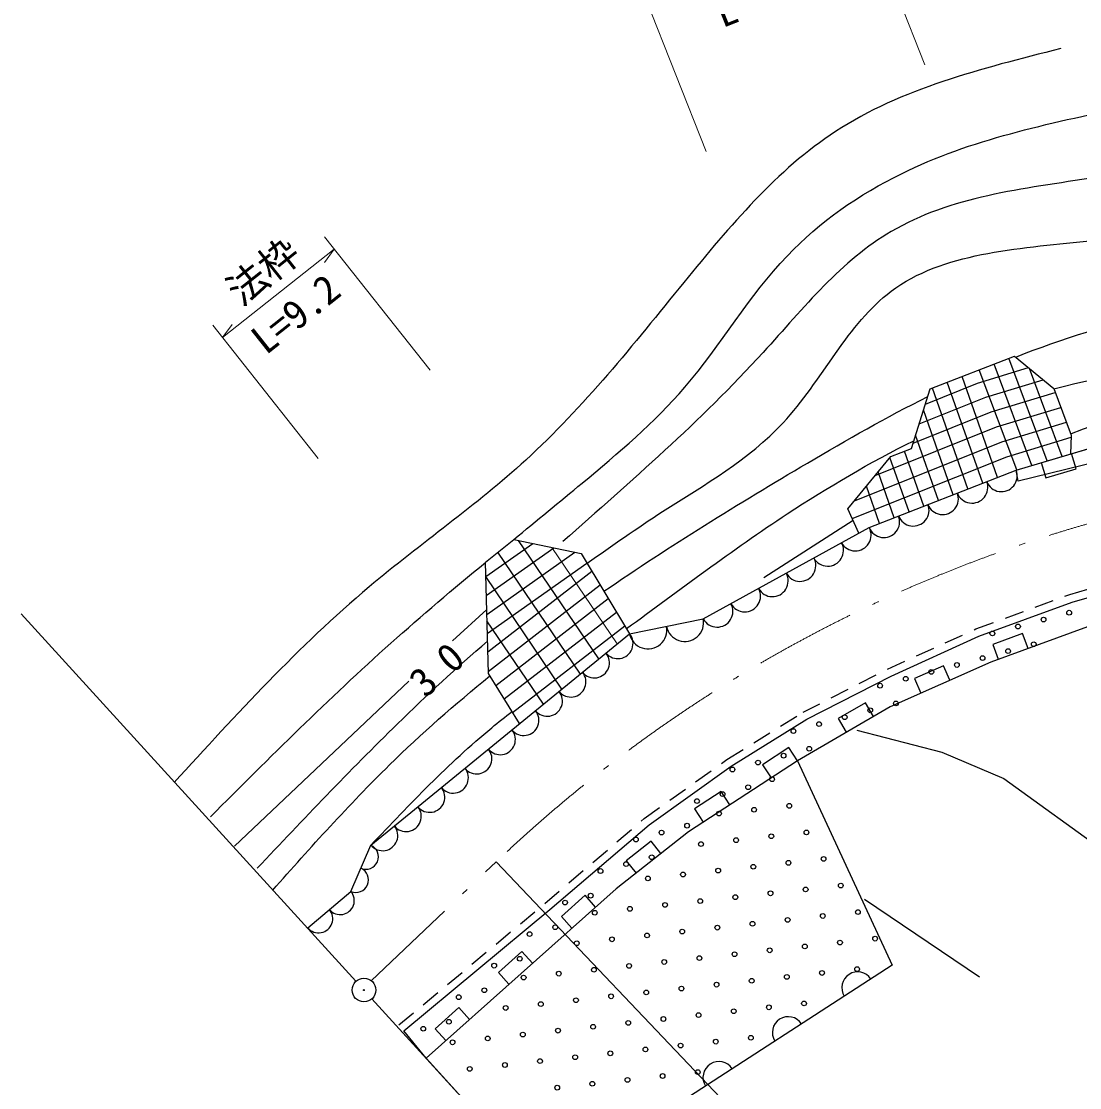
# Model space of a CAD drawing. Units: millimetres, scale not verified. Extents: x 40000 to 680000, y 20000 to 380000.
# Drawn here: x 365927 to 432852, y 260183 to 327614 of the extents above; entities that cross this region are included whole.
import ezdxf
from ezdxf.enums import TextEntityAlignment as Align

# ---------------------------------------------------------------- set-up
doc = ezdxf.new("R2010")
doc.units = ezdxf.units.MM
doc.header["$LTSCALE"] = 1000
doc.linetypes.add('USER2', pattern=[2, 1.2, -0.8])
doc.linetypes.add('USER4', pattern=[10, 6.4, -1.6, 0.4, -1.6])
for name, color, linetype, lineweight in [('M-BGD', 7, 'Continuous', 25), ('M-BGD-RSTR', 7, 'Continuous', 13), ('M-BMK', 2, 'USER4', 13), ('M-OTRS', 6, 'Continuous', 25), ('M-STR-HTXT', 7, 'Continuous', 13), ('M-STR-STR3', 7, 'Continuous', 25)]:
    doc.layers.add(name, color=color, linetype=linetype, lineweight=lineweight)
doc.layers.add('M-BMK-SRVR', color=3, linetype='Continuous')
doc.styles.add('ＭＳ ゴシック', font='')
doc.styles.get('ＭＳ ゴシック').set_extended_font_data('MS Gothic')

# ---------------------------------------------------------------- blocks, each defined once
blk = doc.blocks.new('MARK5C10L10W1')
at = {"color": 3, "linetype": 'Continuous', "lineweight": 25}
blk.add_circle((0, 0), 0.05, dxfattribs=at)
blk = doc.blocks.new('MARK1553C15L12W1')
at = {"color": 7, "linetype": 'Continuous', "lineweight": 25}
blk.add_arc((0, 0), 0.05, 270, 90, dxfattribs=at)
blk = doc.blocks.new('MARK1222C15L12W1')
at = {"color": 7, "linetype": 'Continuous', "lineweight": 25}
blk.add_lwpolyline([(0, -0.05), (0.05, -0.05), (0.05, 0.05), (0, 0.05)], dxfattribs=at)
blk = doc.blocks.new('MARK1169C15L12W1')
at = {"color": 7, "linetype": 'Continuous', "lineweight": 25}
blk.add_circle((0, 0), 0.05, dxfattribs=at)
blk = doc.blocks.new('MARK28C15L14W1')
at = {"color": 7, "linetype": 'Continuous', "lineweight": 13}
blk.add_line((0, 0), (0.014, -0.05), dxfattribs=at)
blk = doc.blocks.new('MARK1221C15L12W1')
at = {"color": 7, "linetype": 'Continuous', "lineweight": 25}
blk.add_arc((0, 0), 0.05, 270, 90, dxfattribs=at)

msp = doc.modelspace()

# ---------------------------------------------------------------- linework, layer by layer
at = {"layer": 'M-BGD'}
for p, q in [((412885, 292453), (418519, 296073)), ((395354, 290426), (393188, 288448)), ((399564, 285894), (399703, 285993)), ((390430, 285896), (379404, 275455)), ((419247, 272098), (426525, 267188))]:
    msp.add_line(p, q, dxfattribs=at)
at = {"layer": 'M-BGD', "linetype": 'USER2'}
msp.add_lwpolyline([(389794, 264153), (399033, 271829), (405312, 277194), (410546, 280930), (415357, 283919), (420708, 286655), (426287, 289191), (432220, 291369), (438718, 293231), (446323, 294827), (470233, 298657), (493350, 300307)], dxfattribs=at)
at = {"layer": 'M-BGD'}
for points in [[(390114, 263769), (399355, 271446), (405620, 276800), (410824, 280514), (415603, 283483), (420926, 286204), (426477, 288728), (432376, 290893), (438838, 292745), (446414, 294335), (470290, 298160), (493386, 299809)], [(418771, 282799), (424140, 281403), (428050, 279727), (434660, 274979), (439532, 272310)]]:
    msp.add_lwpolyline(points, dxfattribs=at)
for points, knots in [([(397069, 294852), (398512, 296037), (399956, 297222), (401399, 298419), (403684, 300315), (405967, 302240), (407890, 304484), (410170, 307144), (411945, 310251), (414369, 312786), (416411, 314936), (418912, 316690), (421589, 317971), (425976, 320168), (430854, 321130), (435709, 322200), (437924, 322688), (440134, 323198), (442148, 324139), (443880, 324949), (445467, 326076), (447054, 327204)], [0, 0, 0, 0, 1, 1, 1, 2, 2, 2, 3, 3, 3, 4, 4, 4, 5, 5, 5, 6, 6, 6, 7, 7, 7, 7]), ([(452647, 327613), (451462, 326029), (450277, 324445), (448861, 323175), (444989, 319701), (439394, 318576), (433860, 317734), (429226, 317028), (424635, 316520), (420942, 314320), (417822, 312540), (415398, 309484), (412835, 306678), (408835, 302300), (404498, 298532), (400178, 294730)], [0, 0, 0, 0, 1, 1, 1, 2, 2, 2, 3, 3, 3, 4, 4, 4, 5, 5, 5, 5]), ([(401701, 293344), (403267, 294465), (404864, 295551), (406479, 296623), (409158, 298321), (411934, 299906), (414102, 302227), (416563, 304874), (418208, 308515), (420929, 310544), (424150, 312974), (428843, 313232), (433278, 313720), (437882, 314361), (442131, 315291), (446498, 316854), (449567, 317953), (452695, 319364), (454691, 321758), (455863, 323163), (456644, 324907), (457426, 326651)], [0, 0, 0, 0, 1, 1, 1, 2, 2, 2, 3, 3, 3, 4, 4, 4, 5, 5, 5, 6, 6, 6, 7, 7, 7, 7]), ([(428807, 306381), (431748, 307553), (434773, 308502), (437875, 309092), (441996, 309975), (446130, 310353), (450505, 311110), (453168, 311574), (455872, 312200), (457922, 313809), (459738, 315235), (461041, 317433), (461681, 319706), (462298, 321894), (462300, 324152), (462302, 326409)], [0, 0, 0, 0, 1, 1, 1, 2, 2, 2, 3, 3, 3, 4, 4, 4, 5, 5, 5, 5]), ([(431654, 325885), (426612, 324622), (421569, 323359), (417418, 320648), (413714, 318230), (410719, 314659), (407822, 311105), (404604, 307158), (401507, 303231), (397830, 299873), (394712, 297024), (391177, 294584), (387921, 291846), (383459, 288095), (379522, 283784), (375585, 279472)], [0, 0, 0, 0, 1, 1, 1, 2, 2, 2, 3, 3, 3, 4, 4, 4, 5, 5, 5, 5]), ([(431224, 304378), (434753, 305308), (438395, 305772), (442136, 305992), (447003, 306352), (451790, 306468), (456629, 308072), (459029, 308859), (461420, 310037), (462809, 311978), (463797, 313360), (464279, 315129), (464547, 316882), (465025, 320013), (464819, 323094), (464613, 326175)], [0, 0, 0, 0, 1, 1, 1, 2, 2, 2, 3, 3, 3, 4, 4, 4, 5, 5, 5, 5]), ([(402769, 291572), (406939, 294446), (411274, 297107), (415632, 299675), (418138, 301151), (420651, 302596), (423248, 303883)], [0, 0, 0, 0, 1, 1, 1, 2, 2, 2, 2]), ([(432285, 301538), (433626, 302039), (434959, 302559), (436335, 302837), (438347, 303245), (440451, 303135), (442556, 303026)], [0, 0, 0, 0, 1, 1, 1, 2, 2, 2, 2]), ([(404191, 289211), (407549, 291665), (410861, 294166), (414361, 296468), (416937, 298148), (419603, 299737), (422363, 301089)], [0, 0, 0, 0, 1, 1, 1, 2, 2, 2, 2]), ([(377891, 277317), (381628, 281052), (385365, 284786), (389296, 288295), (391251, 290040), (393254, 291729), (395276, 293400)], [0, 0, 0, 0, 1, 1, 1, 2, 2, 2, 2]), ([(380839, 274056), (383758, 277141), (386676, 280225), (389720, 283194), (391564, 284993), (393453, 286748), (395406, 288423)], [0, 0, 0, 0, 1, 1, 1, 2, 2, 2, 2]), ([(381823, 272679), (384229, 275376), (386634, 278073), (389209, 280592), (391231, 282570), (393357, 284438), (395561, 286217)], [0, 0, 0, 0, 1, 1, 1, 2, 2, 2, 2]), ([(388029, 275518), (390484, 278104), (392939, 280689), (395674, 282946), (396097, 283295), (396525, 283635), (396959, 283970)], [0, 0, 0, 0, 1, 1, 1, 2, 2, 2, 2])]:
    msp.add_open_spline(points, degree=3, knots=knots, dxfattribs=at)
at = {"layer": 'M-BGD-RSTR'}
msp.add_line((403614, 288244), (399484, 294344), dxfattribs=at)
at = {"layer": 'M-BMK'}
msp.add_line((388042, 266929), (395944, 274454), dxfattribs=at)
msp.add_arc((458009, 209278), 90000, 97.06882, 133.5993, dxfattribs=at)
at = {"layer": 'M-OTRS'}
for p, q in [((387090, 266912), (365927, 290150)), ((408746, 243133), (388100, 265803))]:
    msp.add_line(p, q, dxfattribs=at)
for radius in [31.3, 25, 18.8, 12.5, 6.3]:
    msp.add_circle((387595, 266357), radius, dxfattribs=at)
at = {"layer": 'M-STR-HTXT'}
for p, q in [((419198, 334620), (423063, 324862)), ((409242, 319387), (405377, 329145)), ((385092, 313990), (391773, 305554)), ((378648, 307611), (385713, 313206)), ((384708, 299959), (378027, 308395)), ((395944, 274454), (415093, 254345))]:
    msp.add_line(p, q, dxfattribs=at)
at = {"layer": 'M-STR-STR3'}
for p, q in [((430794, 299815), (428368, 306308)), ((428872, 299245), (426505, 305580)), ((429833, 299530), (427436, 305944)), ((431755, 300100), (429677, 305662)), ((426722, 298409), (424483, 304790)), ((427654, 298773), (425415, 305154)), ((425790, 298045), (423551, 304426)), ((424858, 297681), (422979, 303036)), ((428833, 299233), (439041, 302262)), ((423926, 297317), (422476, 301448)), ((422993, 296953), (421772, 300434)), ((422061, 296589), (420855, 300029)), ((421129, 296226), (420112, 299125)), ((420197, 295862), (419369, 298222)), ((402447, 287292), (397372, 294788)), ((395300, 292501), (398268, 294600)), ((395331, 291299), (399603, 294319)), ((395363, 290096), (400938, 294038)), ((401281, 286339), (396063, 294047)), ((395394, 288894), (401697, 293350)), ((395424, 287749), (402006, 292838)), ((400114, 285386), (395300, 292498)), ((395456, 286509), (402525, 291976)), ((395936, 285616), (403045, 291114)), ((396466, 284762), (403564, 290251)), ((398947, 284434), (395373, 289714)), ((396997, 283909), (404084, 289389)), ((415009, 280861), (421003, 267927)), ((421003, 267927), (399062, 253744)), ((391518, 262057), (390114, 263769)), ((399062, 253744), (391518, 262057))]:
    msp.add_line(p, q, dxfattribs=at)
for points in [[(418893, 295249), (418193, 296791), (420912, 300099), (422209, 300605), (423401, 304367), (428725, 306448), (431221, 304386), (432323, 301438), (432267, 300252)], [(423095, 303402), (426394, 304722), (429613, 305715)], [(422705, 302169), (426916, 303854), (430536, 304952)], [(422314, 300935), (427261, 302914), (431312, 304142)], [(419930, 298904), (427592, 301970), (431663, 303204)], [(418611, 297300), (427923, 301025), (432014, 302265)], [(439041, 302262), (439210, 301052), (428973, 298528), (428833, 299233)], [(418475, 296168), (428255, 300081), (432317, 301312)], [(384049, 270287), (386772, 272593), (388029, 275518), (404391, 288879), (409050, 289823), (419540, 295605), (428833, 299233)], [(397437, 283201), (395460, 286381), (395276, 293417), (397069, 294852), (401332, 293955), (404391, 288879)], [(446632, 292596), (440826, 291447), (433348, 289332), (427232, 287097), (420867, 284272), (415009, 280861), (408118, 276364), (403548, 272762), (391518, 262057)]]:
    msp.add_lwpolyline(points, dxfattribs=at)
msp.add_lwpolyline([(428833, 299233), (439041, 302262), (439210, 301052), (428973, 298528)], close=True, dxfattribs=at)

# ---------------------------------------------------------------- block references
at = {"layer": 'M-BMK-SRVR', "xscale": 15000, "yscale": 15000}
msp.add_blockref('MARK5C10L10W1', (387595, 266357), dxfattribs=at)
at = {"layer": 'M-STR-HTXT', "xscale": 20000, "yscale": 20000}
for p, rotation in [((385713, 313206), 308.37529), ((378648, 307611), 128.37529)]:
    msp.add_blockref('MARK28C15L14W1', p, dxfattribs=dict(at, rotation=rotation))
at = {"layer": 'M-STR-STR3'}
for name, p, xscale, yscale, rotation in [('MARK1222C15L12W1', (431385, 299990), 20000, 20000, 286.52876), ('MARK1553C15L12W1', (427904, 298870), 19951, 19951, 291.3244), ('MARK1553C15L12W1', (426045, 298145), 19952, 19952, 291.3244), ('MARK1553C15L12W1', (424187, 297419), 19951, 19951, 291.3244), ('MARK1553C15L12W1', (422328, 296694), 19952, 19952, 291.3244), ('MARK1553C15L12W1', (420470, 295968), 19951, 19951, 291.3244), ('MARK1553C15L12W1', (418666, 295123), 19964, 19964, 298.86618), ('MARK1553C15L12W1', (416918, 294160), 19965, 19965, 298.86618), ('MARK1553C15L12W1', (415170, 293196), 19964, 19964, 298.86618), ('MARK1553C15L12W1', (413421, 292232), 19964, 19964, 298.86618), ('MARK1553C15L12W1', (411673, 291268), 19964, 19964, 298.86618), ('MARK1553C15L12W1', (409925, 290304), 19964, 19964, 298.86618), ('MARK1169C15L12W1', (430569, 289782), 3000, 3000, 311.66727), ('MARK1169C15L12W1', (432188, 290219), 3000, 3000, 311.66727), ('MARK1553C15L12W1', (405556, 289115), 23768, 23768, 281.44765), ('MARK1553C15L12W1', (407886, 289587), 23768, 23768, 281.44765), ('MARK1169C15L12W1', (428950, 289345), 3000, 3000, 311.66727), ('MARK1553C15L12W1', (403648, 288272), 19204, 19204, 309.23369), ('MARK1169C15L12W1', (427331, 288908), 3000, 3000, 311.66727), ('MARK1222C15L12W1', (428647, 287614), 20000, 20000, 110.07646), ('MARK1169C15L12W1', (428328, 287787), 3000, 3000, 311.66727), ('MARK1169C15L12W1', (429947, 288224), 3000, 3000, 311.66727), ('MARK1553C15L12W1', (402160, 287057), 19204, 19204, 309.23369), ('MARK1169C15L12W1', (426709, 287350), 3000, 3000, 311.66727), ('MARK1222C15L12W1', (423728, 285541), 20000, 20000, 113.93655), ('MARK1169C15L12W1', (423471, 286476), 3000, 3000, 311.66727), ('MARK1169C15L12W1', (425090, 286913), 3000, 3000, 311.66727), ('MARK1553C15L12W1', (400673, 285843), 19203, 19203, 309.23369), ('MARK1169C15L12W1', (421852, 286039), 3000, 3000, 311.66727), ('MARK1553C15L12W1', (399185, 284628), 19204, 19204, 309.23369), ('MARK1169C15L12W1', (420232, 285603), 3000, 3000, 311.66727), ('MARK1169C15L12W1', (421230, 284482), 3000, 3000, 311.66727), ('MARK1553C15L12W1', (397698, 283413), 19204, 19204, 309.23369), ('MARK1222C15L12W1', (418956, 283159), 20000, 20000, 120.20879), ('MARK1169C15L12W1', (419611, 284045), 3000, 3000, 311.66727), ('MARK1169C15L12W1', (416372, 283171), 3000, 3000, 311.66727), ('MARK1169C15L12W1', (417991, 283608), 3000, 3000, 311.66727), ('MARK1553C15L12W1', (396210, 282199), 19204, 19204, 309.23369), ('MARK1169C15L12W1', (414753, 282734), 3000, 3000, 311.66727), ('MARK1553C15L12W1', (394723, 280984), 19204, 19204, 309.23369), ('MARK1222C15L12W1', (414172, 280314), 20000, 20000, 123.12989), ('MARK1169C15L12W1', (414131, 281177), 3000, 3000, 311.66727), ('MARK1169C15L12W1', (415750, 281614), 3000, 3000, 311.66727), ('MARK1169C15L12W1', (410893, 280303), 3000, 3000, 311.66727), ('MARK1169C15L12W1', (412512, 280740), 3000, 3000, 311.66727), ('MARK1553C15L12W1', (393235, 279769), 19204, 19204, 309.23369), ('MARK1169C15L12W1', (413403, 279685), 3000, 3000, 302.87898), ('MARK1553C15L12W1', (391748, 278555), 19204, 19204, 309.23369), ('MARK1169C15L12W1', (411890, 279182), 3000, 3000, 311.66727), ('MARK1169C15L12W1', (408652, 278308), 3000, 3000, 311.66727), ('MARK1222C15L12W1', (409888, 277519), 20000, 20000, 123.12989), ('MARK1169C15L12W1', (410271, 278745), 3000, 3000, 311.66727), ('MARK1553C15L12W1', (390260, 277340), 19204, 19204, 309.23369), ('MARK1169C15L12W1', (412266, 277759), 3000, 3000, 302.87898), ('MARK1169C15L12W1', (414488, 278005), 3000, 3000, 302.87898), ('MARK1169C15L12W1', (410043, 277513), 3000, 3000, 302.87898), ('MARK1553C15L12W1', (388773, 276126), 19204, 19204, 309.23369), ('MARK1169C15L12W1', (406411, 276314), 3000, 3000, 311.66727), ('MARK1169C15L12W1', (408030, 276751), 3000, 3000, 311.66727), ('MARK1169C15L12W1', (415574, 276326), 3000, 3000, 302.87898), ('MARK1169C15L12W1', (404792, 275877), 3000, 3000, 311.66727), ('MARK1169C15L12W1', (408907, 275588), 3000, 3000, 302.87898), ('MARK1169C15L12W1', (411129, 275834), 3000, 3000, 302.87898), ('MARK1169C15L12W1', (413352, 276080), 3000, 3000, 302.87898), ('MARK1553C15L12W1', (387715, 274787), 15918, 15918, 336.75248), ('MARK1222C15L12W1', (405583, 274366), 20000, 20000, 128.23965), ('MARK1169C15L12W1', (404170, 274320), 3000, 3000, 311.66727), ('MARK1169C15L12W1', (405789, 274757), 3000, 3000, 311.66727), ('MARK1169C15L12W1', (414437, 274400), 3000, 3000, 302.87898), ('MARK1169C15L12W1', (416660, 274646), 3000, 3000, 302.87898), ('MARK1553C15L12W1', (387087, 273324), 15918, 15918, 336.75248), ('MARK1169C15L12W1', (402551, 273883), 3000, 3000, 311.66727), ('MARK1169C15L12W1', (407770, 273662), 3000, 3000, 302.87898), ('MARK1169C15L12W1', (409992, 273908), 3000, 3000, 302.87898), ('MARK1169C15L12W1', (412215, 274154), 3000, 3000, 302.87898), ('MARK1169C15L12W1', (405547, 273416), 3000, 3000, 302.87898), ('MARK1169C15L12W1', (417746, 272966), 3000, 3000, 302.87898), ('MARK1553C15L12W1', (386092, 272017), 17842, 17842, 310.2551), ('MARK1169C15L12W1', (401929, 272325), 3000, 3000, 311.66727), ('MARK1169C15L12W1', (411078, 272229), 3000, 3000, 302.87898), ('MARK1169C15L12W1', (413301, 272474), 3000, 3000, 302.87898), ('MARK1169C15L12W1', (415523, 272720), 3000, 3000, 302.87898), ('MARK1222C15L12W1', (401493, 270934), 20000, 20000, 131.66727), ('MARK1169C15L12W1', (400310, 271888), 3000, 3000, 311.66727), ('MARK1169C15L12W1', (406633, 271737), 3000, 3000, 302.87898), ('MARK1169C15L12W1', (408856, 271983), 3000, 3000, 302.87898), ('MARK1553C15L12W1', (384730, 270864), 17841, 17841, 310.2551), ('MARK1169C15L12W1', (402188, 271245), 3000, 3000, 302.87898), ('MARK1169C15L12W1', (404411, 271491), 3000, 3000, 302.87898), ('MARK1169C15L12W1', (416609, 271041), 3000, 3000, 302.87898), ('MARK1169C15L12W1', (418831, 271287), 3000, 3000, 302.87898), ('MARK1169C15L12W1', (399688, 270331), 3000, 3000, 311.66727), ('MARK1169C15L12W1', (409941, 270303), 3000, 3000, 302.87898), ('MARK1169C15L12W1', (412164, 270549), 3000, 3000, 302.87898), ('MARK1169C15L12W1', (414386, 270795), 3000, 3000, 302.87898), ('MARK1169C15L12W1', (398069, 269894), 3000, 3000, 311.66727), ('MARK1169C15L12W1', (403274, 269565), 3000, 3000, 302.87898), ('MARK1169C15L12W1', (405496, 269811), 3000, 3000, 302.87898), ('MARK1169C15L12W1', (407719, 270057), 3000, 3000, 302.87898), ('MARK1169C15L12W1', (419917, 269607), 3000, 3000, 302.87898), ('MARK1169C15L12W1', (401051, 269319), 3000, 3000, 302.87898), ('MARK1169C15L12W1', (413250, 268869), 3000, 3000, 302.87898), ('MARK1169C15L12W1', (415472, 269115), 3000, 3000, 302.87898), ('MARK1169C15L12W1', (417695, 269361), 3000, 3000, 302.87898), ('MARK1222C15L12W1', (397503, 267383), 20000, 20000, 131.66727), ('MARK1169C15L12W1', (397447, 268336), 3000, 3000, 311.66727), ('MARK1169C15L12W1', (408805, 268377), 3000, 3000, 302.87898), ('MARK1169C15L12W1', (411027, 268623), 3000, 3000, 302.87898), ('MARK1169C15L12W1', (395827, 267899), 3000, 3000, 311.66727), ('MARK1169C15L12W1', (402137, 267640), 3000, 3000, 302.87898), ('MARK1169C15L12W1', (404360, 267886), 3000, 3000, 302.87898), ('MARK1169C15L12W1', (406582, 268131), 3000, 3000, 302.87898), ('MARK1221C15L12W1', (418809, 266509), 20000, 20000, 122.87898), ('MARK1169C15L12W1', (418780, 267681), 3000, 3000, 302.87898), ('MARK1169C15L12W1', (397692, 267148), 3000, 3000, 302.87898), ('MARK1169C15L12W1', (399915, 267394), 3000, 3000, 302.87898), ('MARK1169C15L12W1', (412113, 266944), 3000, 3000, 302.87898), ('MARK1169C15L12W1', (414335, 267190), 3000, 3000, 302.87898), ('MARK1169C15L12W1', (416558, 267436), 3000, 3000, 302.87898), ('MARK1169C15L12W1', (395206, 266342), 3000, 3000, 311.66727), ('MARK1169C15L12W1', (405445, 266206), 3000, 3000, 302.87898), ('MARK1169C15L12W1', (407668, 266452), 3000, 3000, 302.87898), ('MARK1169C15L12W1', (409890, 266698), 3000, 3000, 302.87898), ('MARK1169C15L12W1', (393586, 265905), 3000, 3000, 311.66727), ('MARK1169C15L12W1', (401000, 265714), 3000, 3000, 302.87898), ('MARK1169C15L12W1', (403223, 265960), 3000, 3000, 302.87898), ('MARK1169C15L12W1', (415421, 265510), 3000, 3000, 302.87898), ('MARK1222C15L12W1', (393513, 263832), 20000, 20000, 131.66727), ('MARK1169C15L12W1', (396555, 265222), 3000, 3000, 302.87898), ('MARK1169C15L12W1', (398778, 265468), 3000, 3000, 302.87898), ('MARK1169C15L12W1', (410976, 265018), 3000, 3000, 302.87898), ('MARK1169C15L12W1', (413199, 265264), 3000, 3000, 302.87898), ('MARK1221C15L12W1', (414421, 263672), 20000, 20000, 122.87898), ('MARK1169C15L12W1', (392965, 264348), 3000, 3000, 311.66727), ('MARK1169C15L12W1', (404309, 264280), 3000, 3000, 302.87898), ('MARK1169C15L12W1', (406531, 264526), 3000, 3000, 302.87898), ('MARK1169C15L12W1', (408754, 264772), 3000, 3000, 302.87898), ('MARK1169C15L12W1', (391345, 263911), 3000, 3000, 311.66727), ('MARK1169C15L12W1', (397641, 263543), 3000, 3000, 302.87898), ('MARK1169C15L12W1', (399864, 263789), 3000, 3000, 302.87898), ('MARK1169C15L12W1', (402086, 264034), 3000, 3000, 302.87898), ('MARK1169C15L12W1', (393196, 263051), 3000, 3000, 302.87898), ('MARK1169C15L12W1', (395419, 263297), 3000, 3000, 302.87898), ('MARK1169C15L12W1', (407617, 262847), 3000, 3000, 302.87898), ('MARK1169C15L12W1', (409839, 263093), 3000, 3000, 302.87898), ('MARK1169C15L12W1', (412062, 263338), 3000, 3000, 302.87898), ('MARK1169C15L12W1', (400949, 262109), 3000, 3000, 302.87898), ('MARK1169C15L12W1', (403172, 262355), 3000, 3000, 302.87898), ('MARK1169C15L12W1', (405394, 262601), 3000, 3000, 302.87898), ('MARK1169C15L12W1', (396504, 261617), 3000, 3000, 302.87898), ('MARK1169C15L12W1', (398727, 261863), 3000, 3000, 302.87898), ('MARK1221C15L12W1', (410032, 260836), 20000, 20000, 122.87898), ('MARK1169C15L12W1', (394282, 261371), 3000, 3000, 302.87898), ('MARK1169C15L12W1', (406480, 260921), 3000, 3000, 302.87898), ('MARK1169C15L12W1', (408703, 261167), 3000, 3000, 302.87898), ('MARK1169C15L12W1', (399813, 260183), 3000, 3000, 302.87898), ('MARK1169C15L12W1', (402035, 260429), 3000, 3000, 302.87898), ('MARK1169C15L12W1', (404258, 260675), 3000, 3000, 302.87898)]:
    msp.add_blockref(name, p, dxfattribs=dict(at, xscale=xscale, yscale=yscale, rotation=rotation))

# ---------------------------------------------------------------- texts
at = {"layer": 'M-BGD', "insert": (391497, 284751), "char_height": 1833, "attachment_point": 7, "rotation": 41.6, "style": 'ＭＳ ゴシック'}
msp.add_mtext('\\T1.83;30', dxfattribs=at)
at = {"layer": 'M-STR-HTXT', "style": 'ＭＳ ゴシック'}
for s, rotation, p in [('L=15.0', 21.6, (410461, 326666)), ('法枠', 38.4, (380169, 309100)), ('L=9.2', 38.4, (381731, 306036))]:
    msp.add_text(s, height=1833, rotation=rotation, dxfattribs=at).set_placement(p, align=Align.BOTTOM_LEFT)

doc.saveas('drawing.dxf')
